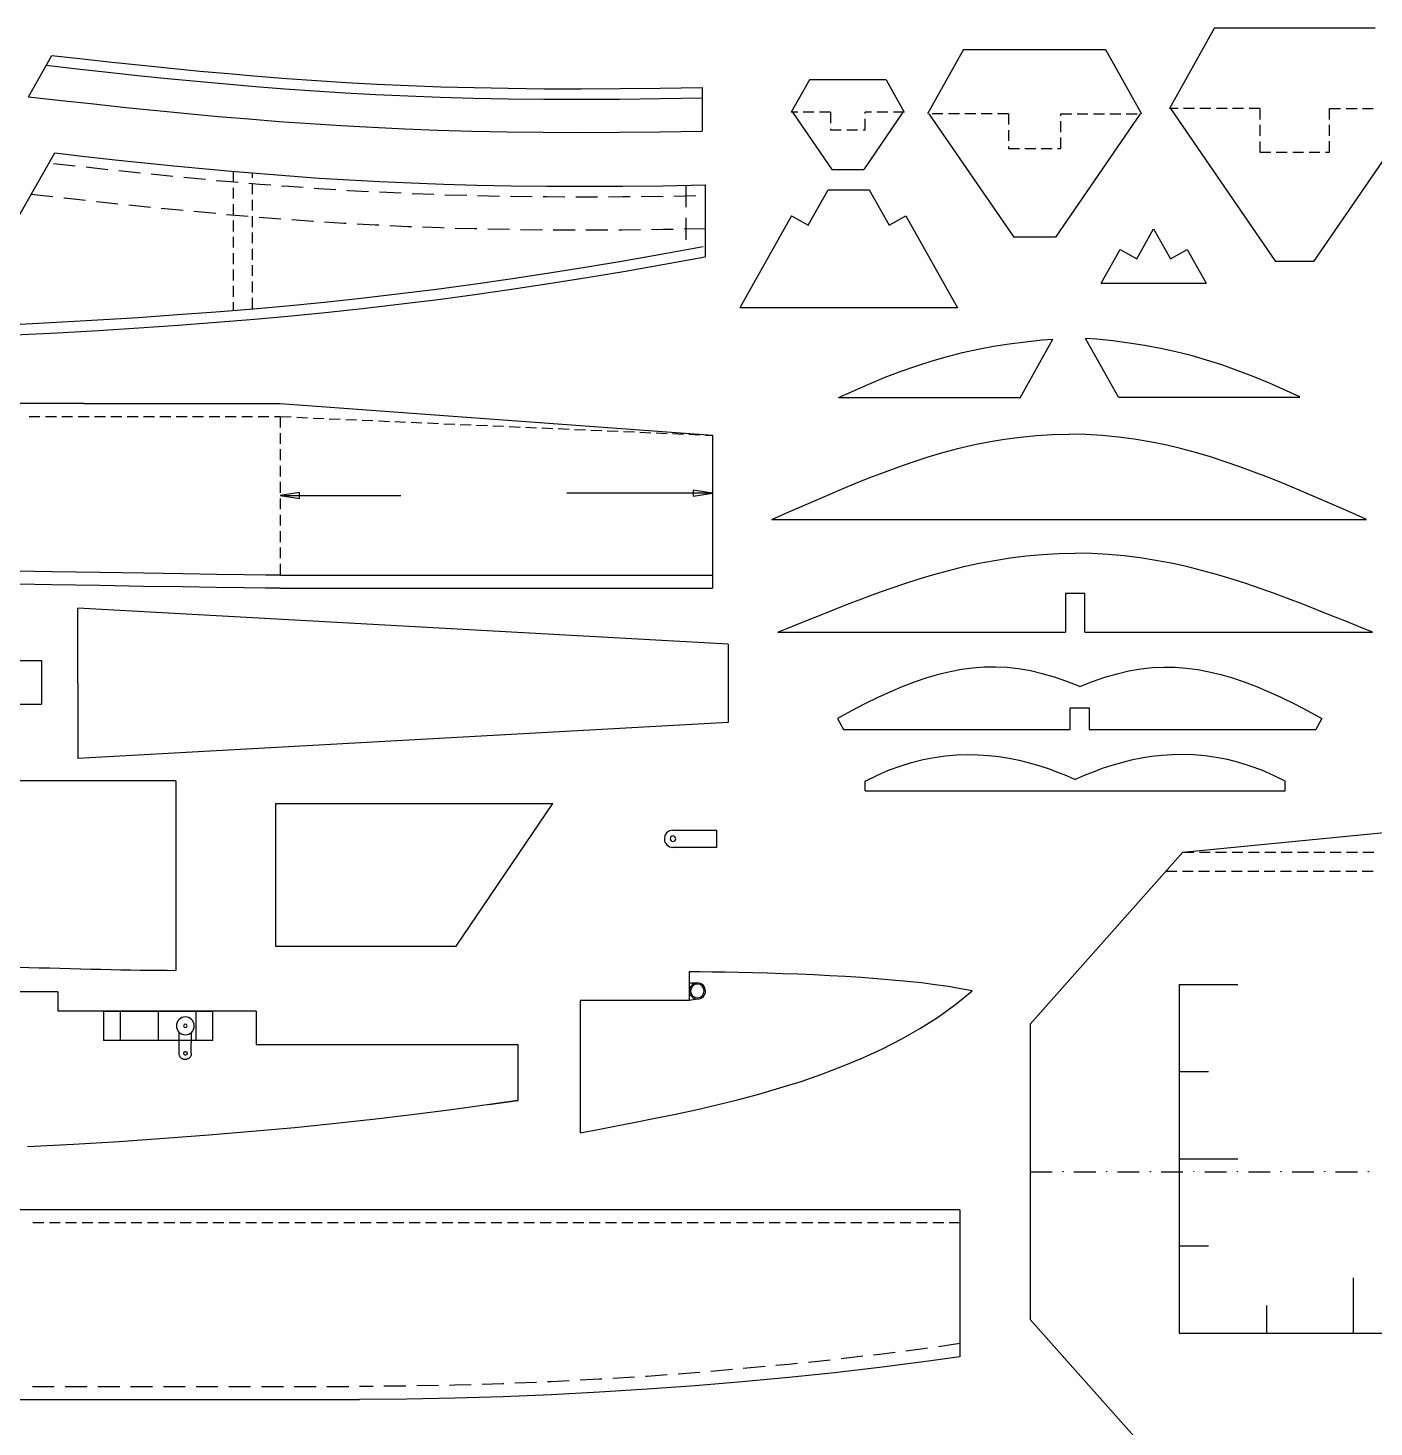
# Model space of a CAD drawing. Header units: feet. Extents: x 165 to 14477, y 395 to 10932.
# Drawn here: x 3180 to 8323, y 5584 to 10932 of the extents above; entities that cross this region are included whole.
import ezdxf

# ---------------------------------------------------------------- set-up
doc = ezdxf.new("R2010")
doc.units = ezdxf.units.FT
doc.header["$MEASUREMENT"] = 0

msp = doc.modelspace()

# ---------------------------------------------------------------- linework, layer by layer
at = {"color": 7}
for p, q in [((7714.4, 10931.8), (7542.2, 10623.4)), ((7714.4, 10931.8), (8327.4, 10931.8)), ((3181.7, 10668.9), (3271.2, 10826.7)), ((3271.2, 10826.7), (3387.9, 10813.4)), ((3387.9, 10813.4), (3501.8, 10801.2)), ((6755.3, 10850.1), (6617.5, 10603.9)), ((6755.3, 10850.1), (7297.7, 10850.1)), ((7297.7, 10850.1), (7435.5, 10603.9)), ((3501.8, 10801.2), (3614.6, 10789.5)), ((3614.6, 10789.5), (3725.8, 10777.8)), ((3725.8, 10777.8), (3836.3, 10767.3)), ((3836.3, 10767.3), (3946.9, 10757.3)), ((3946.9, 10757.3), (4057.5, 10747.8)), ((4057.5, 10747.8), (4169.2, 10738.9)), ((4169.2, 10738.9), (4282, 10731.2)), ((4282, 10731.2), (4396.5, 10723.9)), ((4396.5, 10723.9), (4513.7, 10717.3)), ((4513.7, 10717.3), (4633.7, 10712.3)), ((4633.7, 10712.3), (4757.1, 10707.3)), ((4757.1, 10707.3), (4884.4, 10703.9)), ((4884.4, 10703.9), (5015.5, 10701.2)), ((5015.5, 10701.2), (5152.2, 10699.5)), ((5152.2, 10699.5), (5293.9, 10699.5)), ((5293.9, 10699.5), (5441.1, 10700)), ((5441.1, 10700), (5595.6, 10701.7)), ((5595.6, 10701.7), (5756.2, 10704.5)), ((5756.2, 10704.5), (5756.2, 10537.8)), ((6166.3, 10733.4), (6096.9, 10609.5)), ((6459.2, 10733.4), (6166.3, 10733.4)), ((6459.2, 10733.4), (6528.6, 10609.5)), ((3181.7, 10668.9), (3308.4, 10655)), ((3308.4, 10655), (3431.8, 10641.7)), ((3431.8, 10641.7), (3553.5, 10628.4)), ((3553.5, 10628.4), (3672.4, 10616.1)), ((3672.4, 10616.1), (3790.2, 10605)), ((3790.2, 10605), (3906.9, 10593.9)), ((3906.9, 10593.9), (4023.6, 10583.9)), ((6121.3, 10609.5), (6096.9, 10609.5)), ((6101.9, 10609.5), (6251.9, 10391.1)), ((6183.5, 10609.5), (6141.9, 10609.5)), ((6246.3, 10609.5), (6204.7, 10609.5)), ((6246.3, 10609.5), (6246.3, 10567.8)), ((6523.6, 10609.5), (6373.6, 10391.1)), ((6379.1, 10605), (6379.1, 10609.5)), ((6403.6, 10609.5), (6379.1, 10609.5)), ((6465.8, 10609.5), (6424.2, 10609.5)), ((6528.6, 10609.5), (6486.9, 10609.5)), ((6622.5, 10603.9), (6947, 10131.6)), ((6676.4, 10603.9), (6634.8, 10603.9)), ((6739.2, 10603.9), (6697.5, 10603.9)), ((6801.5, 10603.9), (6759.8, 10603.9)), ((6864.3, 10603.9), (6822.6, 10603.9)), ((6926.5, 10603.9), (6884.8, 10603.9)), ((6926.5, 10603.9), (6926.5, 10562.2)), ((7430.5, 10603.9), (7106, 10131.6)), ((7126.5, 10596.1), (7126.5, 10603.9)), ((7126.5, 10603.9), (7168.2, 10603.9)), ((7188.8, 10603.9), (7230.4, 10603.9)), ((7251.6, 10603.9), (7293.2, 10603.9)), ((7313.8, 10603.9), (7355.5, 10603.9)), ((7376.6, 10603.9), (7418.3, 10603.9)), ((7948.4, 10039.3), (7546.6, 10623.4)), ((8093.4, 10039.3), (8494.6, 10623.4)), ((4023.6, 10583.9), (4140.3, 10574.5)), ((4140.3, 10574.5), (4258.1, 10566.1)), ((4258.1, 10566.1), (4376.5, 10558.9)), ((4376.5, 10558.9), (4497, 10552.2)), ((4497, 10552.2), (4620.4, 10546.1)), ((4620.4, 10546.1), (4746.5, 10541.7)), ((4746.5, 10541.7), (4875.5, 10537.8)), ((4875.5, 10537.8), (5009.4, 10535)), ((5009.4, 10535), (5147.2, 10533.3)), ((5439.5, 10533.3), (5594.5, 10535)), ((5594.5, 10535), (5756.2, 10537.8)), ((6246.3, 10546.7), (6246.3, 10542.8)), ((6246.3, 10542.8), (6288, 10542.8)), ((6308.6, 10542.8), (6350.2, 10542.8)), ((6371.4, 10542.8), (6379.1, 10542.8)), ((6379.1, 10542.8), (6379.1, 10584.5)), ((6926.5, 10541.7), (6926.5, 10500)), ((7126.5, 10533.3), (7126.5, 10575)), ((5147.2, 10533.3), (5290.6, 10532.8)), ((5290.6, 10532.8), (5439.5, 10533.3)), ((7126.5, 10471.1), (7126.5, 10512.8)), ((3134.5, 10194.9), (3282.3, 10453.9)), ((3282.3, 10453.9), (3399, 10441.1)), ((3399, 10441.1), (3512.9, 10428.3)), ((3512.9, 10428.3), (3625.2, 10416.7)), ((6926.5, 10478.9), (6926.5, 10471.1)), ((6926.5, 10471.1), (6968.2, 10471.1)), ((6989.3, 10471.1), (7031, 10471.1)), ((7051.5, 10471.1), (7093.2, 10471.1)), ((7114.3, 10471.1), (7126.5, 10471.1)), ((3625.2, 10416.7), (3736.9, 10405)), ((3736.9, 10405), (3847.5, 10394.4)), ((3847.5, 10394.4), (3957.5, 10384.4)), ((3957.5, 10384.4), (4068.6, 10375)), ((3964.7, 10383.9), (3964.7, 10342.2)), ((4038.6, 10358.9), (4038.6, 10377.8)), ((4068.6, 10375), (4180.3, 10366.1)), ((6251.9, 10391.1), (6373.6, 10391.1)), ((3964.7, 10321.1), (3964.7, 10279.4)), ((4038.6, 10296.1), (4038.6, 10337.7)), ((4180.3, 10366.1), (4293.1, 10358.3)), ((4293.1, 10358.3), (4407.6, 10351.1)), ((4407.6, 10351.1), (4524.8, 10345)), ((4524.8, 10345), (4644.9, 10339.4)), ((4644.9, 10339.4), (4768.2, 10335)), ((4768.2, 10335), (4894.9, 10331.1)), ((4894.9, 10331.1), (5026.6, 10328.3)), ((5026.6, 10328.3), (5162.8, 10327.2)), ((5162.8, 10327.2), (5305, 10326.6)), ((5305, 10326.6), (5452.3, 10327.2)), ((5452.3, 10327.2), (5606.2, 10328.9)), ((5606.2, 10328.9), (5767.3, 10331.6)), ((5694, 10330.5), (5694, 10247.2)), ((5767.3, 10331.6), (5767.3, 10057.1)), ((3192.3, 10296.1), (3275.1, 10287.2)), ((3316.8, 10282.2), (3319.6, 10282.2)), ((3319.6, 10282.2), (3399.6, 10273.3)), ((3441.3, 10268.8), (3442.9, 10268.8)), ((3442.9, 10268.8), (3524, 10260)), ((4038.6, 10233.8), (4038.6, 10275.5)), ((6161.9, 10178.3), (6237.4, 10313.3)), ((6237.4, 10313.3), (6394.7, 10313.3)), ((6394.7, 10313.3), (6470.3, 10178.3)), ((3565.2, 10255.5), (3648.5, 10247.2)), ((3689.6, 10243.3), (3773, 10234.9)), ((3814.1, 10231.1), (3897.5, 10223.3)), ((3938.6, 10219.4), (4021.9, 10212.2)), ((3964.7, 10258.8), (3964.7, 10217.2)), ((3964.7, 10196.1), (3964.7, 10154.4)), ((4038.6, 10171), (4038.6, 10212.7)), ((4063.1, 10208.8), (4146.4, 10202.2)), ((4188.1, 10199.4), (4268.7, 10193.3)), ((4268.7, 10193.3), (4270.9, 10193.3)), ((4312.6, 10190.5), (4387.6, 10186)), ((4387.6, 10186), (4395.9, 10185.5)), ((4437.6, 10183.3), (4508.2, 10179.4)), ((4508.2, 10179.4), (4520.9, 10178.8)), ((4562.6, 10176.6), (4631.5, 10173.3)), ((4631.5, 10173.3), (4645.4, 10172.7)), ((4687.1, 10171.6), (4757.1, 10168.8)), ((4757.1, 10168.8), (4770.4, 10168.3)), ((4812.1, 10167.2), (4886.6, 10164.9)), ((4886.6, 10164.9), (4895.5, 10164.9)), ((4937.1, 10163.8), (5019.9, 10162.2)), ((5019.9, 10162.2), (5020.5, 10162.2)), ((5062.2, 10161.6), (5145.5, 10160.5)), ((5450, 10160.5), (5520.6, 10161)), ((5562.3, 10161.6), (5605.6, 10162.2)), ((5605.6, 10162.2), (5645.6, 10162.7)), ((5687.3, 10163.8), (5767.3, 10164.9)), ((5694, 10205.5), (5694, 10122.1)), ((6097.4, 10213.8), (5900.1, 9861.5)), ((6097.4, 10213.8), (6161.9, 10178.3)), ((6470.3, 10178.3), (6534.2, 10213.8)), ((6534.2, 10213.8), (6731.4, 9861.5)), ((7417.2, 10049.4), (7481.1, 10163.8)), ((7481.1, 10163.8), (7545.5, 10049.4)), ((3964.7, 10133.8), (3964.7, 10092.1)), ((4038.6, 10108.8), (4038.6, 10150.5)), ((5187.2, 10160.5), (5270.6, 10159.9)), ((5312.2, 10159.9), (5395.6, 10160.5)), ((5437.3, 10160.5), (5450, 10160.5)), ((7106, 10131.6), (6947, 10131.6)), ((3964.7, 10071), (3964.7, 10029.3)), ((4038.6, 10046), (4038.6, 10087.7)), ((5612.9, 10028.8), (5767.3, 10057.1)), ((7281, 9956), (7353.3, 10084.9)), ((7353.3, 10084.9), (7417.2, 10049.4)), ((7545.5, 10049.4), (7609.4, 10084.9)), ((7609.4, 10084.9), (7681.7, 9956)), ((3964.7, 10008.8), (3964.7, 9967.1)), ((4038.6, 9983.8), (4038.6, 10025.5)), ((5315, 9977.7), (5462.8, 10002.7)), ((5462.8, 10002.7), (5612.9, 10028.8)), ((8093.4, 10039.3), (7948.4, 10039.3)), ((4038.6, 9921), (4038.6, 9962.7)), ((5027.7, 9933.2), (5170.5, 9954.9)), ((5170.5, 9954.9), (5315, 9977.7)), ((7281, 9956), (7681.7, 9956)), ((3964.7, 9946), (3964.7, 9904.3)), ((4038.6, 9858.8), (4038.6, 9900.4)), ((4607.6, 9877.1), (4747.1, 9894.3)), ((4747.1, 9894.3), (4887.1, 9913.2)), ((4887.1, 9913.2), (5027.7, 9933.2)), ((3964.7, 9883.8), (3964.7, 9852.6)), ((4187.5, 9832.1), (4328.1, 9846)), ((4328.1, 9846), (4468.2, 9861)), ((4468.2, 9861), (4607.6, 9877.1)), ((6731.4, 9861.5), (5900.1, 9861.5)), ((3603.5, 9786), (3753.5, 9796)), ((3753.5, 9796), (3900.8, 9807.1)), ((3900.8, 9807.1), (4045.3, 9818.7)), ((4045.3, 9818.7), (4187.5, 9832.1)), ((3129.5, 9759.3), (3291.8, 9767.1)), ((3291.8, 9767.1), (3449.6, 9776)), ((3449.6, 9776), (3603.5, 9786)), ((6970.9, 9518.1), (7096.5, 9742.1)), ((6992.1, 9732.6), (7055.4, 9739.3)), ((7055.4, 9739.3), (7096.5, 9742.1)), ((7346.6, 9520.9), (7221, 9744.8)), ((7262.7, 9742.1), (7221.6, 9744.8)), ((7326, 9735.4), (7262.7, 9742.1)), ((7388.3, 9727.6), (7326, 9735.4)), ((6693.7, 9676.5), (6751.4, 9691.5)), ((6751.4, 9691.5), (6810.3, 9704.3)), ((6810.3, 9704.3), (6869.8, 9715.4)), ((6869.8, 9715.4), (6929.8, 9724.8)), ((6929.8, 9724.8), (6992.1, 9732.6)), ((7448.3, 9718.2), (7388.3, 9727.6)), ((7507.7, 9707.1), (7448.3, 9718.2)), ((7566.1, 9694.3), (7507.7, 9707.1)), ((7624.4, 9679.3), (7566.1, 9694.3)), ((6516.4, 9619.8), (6576.4, 9640.9)), ((6576.4, 9640.9), (6635.3, 9659.8)), ((6635.3, 9659.8), (6693.7, 9676.5)), ((7682.8, 9662.6), (7624.4, 9679.3)), ((7741.7, 9643.7), (7682.8, 9662.6)), ((7801.1, 9622.6), (7741.7, 9643.7)), ((6393.6, 9570.9), (6455.8, 9596.5)), ((6455.8, 9596.5), (6516.4, 9619.8)), ((7862.3, 9599.2), (7801.1, 9622.6)), ((7924.5, 9573.7), (7862.3, 9599.2)), ((7989, 9545.3), (7924.5, 9573.7)), ((6277.5, 9519.2), (6329.1, 9542.6)), ((6329.1, 9542.6), (6393.6, 9570.9)), ((7346.6, 9520.9), (8040.6, 9520.9)), ((8040.6, 9522), (7989, 9545.3)), ((3394.6, 9496.4), (2806.7, 9496.4)), ((3394.6, 9496.4), (4144.2, 9496.4)), ((4144.2, 9496.4), (5795.7, 9374.8)), ((6970.9, 9518.1), (6277.5, 9518.1)), ((5795.7, 9374.8), (5795.7, 8790.2)), ((6850.9, 9349.7), (6910.9, 9360.3)), ((6910.9, 9360.3), (6971.5, 9368.1)), ((6971.5, 9368.1), (7033.2, 9374.2)), ((7033.2, 9374.2), (7095.4, 9378.1)), ((7095.4, 9378.1), (7158.8, 9379.2)), ((7222.7, 9378.1), (7158.8, 9379.2)), ((7284.9, 9374.2), (7222.7, 9378.1)), ((7346.6, 9368.1), (7284.9, 9374.2)), ((7407.2, 9360.3), (7346.6, 9368.1)), ((7466.6, 9349.7), (7407.2, 9360.3)), ((6619.2, 9292), (6676.4, 9308.6)), ((6676.4, 9308.6), (6733.7, 9324.2)), ((6733.7, 9324.2), (6792, 9338.1)), ((6792, 9338.1), (6850.9, 9349.7)), ((7526.1, 9338.1), (7466.6, 9349.7)), ((7583.9, 9324.2), (7526.1, 9338.1)), ((7641.6, 9308.6), (7583.9, 9324.2)), ((7698.3, 9292), (7641.6, 9308.6)), ((6452.5, 9234.2), (6507.5, 9254.7)), ((6507.5, 9254.7), (6563.1, 9273.6)), ((6563.1, 9273.6), (6619.2, 9292)), ((7755, 9273.6), (7698.3, 9292)), ((7810.6, 9254.7), (7755, 9273.6)), ((7865.6, 9234.2), (7810.6, 9254.7)), ((6343, 9191.4), (6397.5, 9213)), ((6397.5, 9213), (6452.5, 9234.2)), ((7920.6, 9213), (7865.6, 9234.2)), ((7975.1, 9191.4), (7920.6, 9213)), ((5796.2, 9153.6), (5239.4, 9153.6)), ((5796.2, 9153.6), (5722.3, 9165.3)), ((5722.3, 9165.3), (5722.3, 9142.5)), ((5722.3, 9142.5), (5796.2, 9153.6)), ((6182.4, 9123), (6235.8, 9146.4)), ((6235.8, 9146.4), (6289.1, 9169.2)), ((6289.1, 9169.2), (6343, 9191.4)), ((8029, 9169.2), (7975.1, 9191.4)), ((8082.3, 9146.4), (8029, 9169.2)), ((8135.7, 9123), (8082.3, 9146.4)), ((6076.3, 9076.9), (6129.1, 9100.2)), ((6129.1, 9100.2), (6182.4, 9123)), ((8189, 9100.2), (8135.7, 9123)), ((8241.8, 9076.9), (8189, 9100.2)), ((6022.9, 9053.6), (6076.3, 9076.9)), ((6022.9, 9053.6), (8294.6, 9053.6)), ((8294.6, 9053.6), (8241.8, 9076.9)), ((6756.4, 8873), (6814.8, 8885.8)), ((6814.8, 8885.8), (6873.7, 8896.9)), ((6873.7, 8896.9), (6933.7, 8906.3)), ((6933.7, 8906.3), (6994.3, 8914.1)), ((6994.3, 8914.1), (7056, 8919.6)), ((7056, 8919.6), (7118.2, 8923)), ((7118.2, 8923), (7181.5, 8924.1)), ((7245.4, 8923), (7181.5, 8924.1)), ((7307.7, 8919.6), (7245.4, 8923)), ((7369.4, 8914.1), (7307.7, 8919.6)), ((7429.9, 8906.3), (7369.4, 8914.1)), ((7489.4, 8896.9), (7429.9, 8906.3)), ((7548.9, 8885.8), (7489.4, 8896.9)), ((7606.6, 8873), (7548.9, 8885.8)), ((6530.3, 8808.5), (6585.9, 8826.3)), ((6585.9, 8826.3), (6642, 8843)), ((6642, 8843), (6699.2, 8858.5)), ((6699.2, 8858.5), (6756.4, 8873)), ((7664.4, 8858.5), (7606.6, 8873)), ((7721.1, 8843), (7664.4, 8858.5)), ((7777.8, 8826.3), (7721.1, 8843)), ((7833.4, 8808.5), (7777.8, 8826.3)), ((3270.7, 8803.5), (3072.8, 8807.4)), ((3454, 8800.2), (3270.7, 8803.5)), ((3621.8, 8797.4), (3454, 8800.2)), ((3770.8, 8795.2), (3621.8, 8797.4)), ((3899.7, 8793), (3770.8, 8795.2)), ((4005.8, 8791.8), (3899.7, 8793)), ((4087.5, 8790.7), (4005.8, 8791.8)), ((4143.1, 8790.2), (4087.5, 8790.7)), ((4143.1, 8790.2), (4144.2, 8790.2)), ((4144.2, 8790.2), (4143.1, 8790.2)), ((4144.2, 8790.2), (5795.7, 8790.2)), ((6365.8, 8750.2), (6420.3, 8770.2)), ((6420.3, 8770.2), (6474.7, 8789.6)), ((6474.7, 8789.6), (6530.3, 8808.5)), ((7144.9, 8771.8), (7218.2, 8771.8)), ((7144.9, 8771.8), (7144.9, 8621.8)), ((7218.2, 8621.8), (7218.2, 8771.8)), ((7888.4, 8789.6), (7833.4, 8808.5)), ((7943.4, 8770.2), (7888.4, 8789.6)), ((7997.3, 8750.2), (7943.4, 8770.2)), ((6258.6, 8707.9), (6311.9, 8729.1)), ((6311.9, 8729.1), (6365.8, 8750.2)), ((8051.7, 8729.1), (7997.3, 8750.2)), ((8105.1, 8707.9), (8051.7, 8729.1)), ((3370.1, 8427.3), (3370.1, 8714.6)), ((5855.1, 8576.8), (3370.1, 8714.6)), ((6098.5, 8643.5), (6151.9, 8665.1)), ((6151.9, 8665.1), (6204.7, 8686.3)), ((6204.7, 8686.3), (6258.6, 8707.9)), ((8158.4, 8686.3), (8105.1, 8707.9)), ((8211.8, 8665.1), (8158.4, 8686.3)), ((8264.6, 8643.5), (8211.8, 8665.1)), ((6045.7, 8621.8), (6098.5, 8643.5)), ((6045.7, 8621.8), (7144.9, 8621.8)), ((7218.2, 8621.8), (8317.4, 8621.8)), ((8317.4, 8621.8), (8264.6, 8643.5)), ((5855.1, 8576.8), (5855.1, 8277.3)), ((3065.6, 8514), (3231.8, 8514)), ((3231.8, 8514), (3231.8, 8347.3)), ((6659.8, 8460.7), (6614.7, 8447.9)), ((6703.7, 8471.2), (6659.8, 8460.7)), ((6747, 8479.5), (6703.7, 8471.2)), ((6790.3, 8485.1), (6747, 8479.5)), ((6833.7, 8488.4), (6790.3, 8485.1)), ((6877.6, 8489), (6833.7, 8488.4)), ((6920.9, 8486.8), (6877.6, 8489)), ((6965.4, 8481.8), (6920.9, 8486.8)), ((7010.4, 8474), (6965.4, 8481.8)), ((7056, 8463.4), (7010.4, 8474)), ((7102.1, 8450.1), (7056, 8463.4)), ((7149.9, 8434), (7102.1, 8450.1)), ((7247.7, 8434), (7295.5, 8450.1)), ((7295.5, 8450.1), (7341.6, 8463.4)), ((7341.6, 8463.4), (7387.1, 8474)), ((7387.1, 8474), (7432.2, 8481.8)), ((7432.2, 8481.8), (7476.6, 8486.8)), ((7476.6, 8486.8), (7520, 8489)), ((7520, 8489), (7563.9, 8488.4)), ((7563.9, 8488.4), (7607.2, 8485.1)), ((7607.2, 8485.1), (7650.5, 8479.5)), ((7650.5, 8479.5), (7693.9, 8471.2)), ((7693.9, 8471.2), (7737.8, 8460.7)), ((7737.8, 8460.7), (7782.8, 8447.9)), ((3370.1, 8427.3), (3370.1, 8139.5)), ((6523.6, 8414.5), (6476.4, 8394.5)), ((6569.7, 8432.3), (6523.6, 8414.5)), ((6614.7, 8447.9), (6569.7, 8432.3)), ((7198.8, 8414.5), (7149.9, 8434)), ((7198.8, 8414.5), (7247.7, 8434)), ((7782.8, 8447.9), (7827.8, 8432.3)), ((7827.8, 8432.3), (7873.9, 8414.5)), ((7873.9, 8414.5), (7921.2, 8394.5)), ((3065.6, 8347.3), (3231.8, 8347.3)), ((6378, 8347.9), (6326.4, 8321.7)), ((6428, 8372.3), (6378, 8347.9)), ((6476.4, 8394.5), (6428, 8372.3)), ((7921.2, 8394.5), (7969.5, 8372.3)), ((7969.5, 8372.3), (8019.5, 8347.9)), ((8019.5, 8347.9), (8071.2, 8321.7)), ((6326.4, 8321.7), (6273.6, 8292.8)), ((6273.6, 8292.8), (6296.3, 8250.1)), ((7162.1, 8250.1), (7162.1, 8333.4)), ((7162.1, 8333.4), (7235.4, 8333.4)), ((7235.4, 8333.4), (7235.4, 8250.1)), ((8071.2, 8321.7), (8124, 8292.8)), ((8124, 8292.8), (8101.2, 8250.1)), ((5855.1, 8277.3), (3370.1, 8139.5)), ((6296.3, 8250.1), (7162.1, 8250.1)), ((7235.4, 8250.1), (8101.2, 8250.1)), ((6556.4, 8124.5), (6600.3, 8135.6)), ((6600.3, 8135.6), (6643.1, 8143.9)), ((6643.1, 8143.9), (6685.9, 8149.5)), ((6685.9, 8149.5), (6727.6, 8153.4)), ((6727.6, 8153.4), (6769.2, 8154.5)), ((6769.2, 8154.5), (6810.3, 8153.9)), ((6810.3, 8153.9), (6850.4, 8151.1)), ((6850.4, 8151.1), (6890.4, 8146.7)), ((6890.4, 8146.7), (6929.3, 8140.6)), ((6929.3, 8140.6), (6967.6, 8132.8)), ((6967.6, 8132.8), (7005.4, 8123.4)), ((7396, 8132.8), (7358.3, 8123.4)), ((7434.4, 8140.6), (7396, 8132.8)), ((7473.3, 8146.7), (7434.4, 8140.6)), ((7512.7, 8151.1), (7473.3, 8146.7)), ((7553.3, 8153.9), (7512.7, 8151.1)), ((7594.4, 8154.5), (7553.3, 8153.9)), ((7635.5, 8153.4), (7594.4, 8154.5)), ((7677.8, 8149.5), (7635.5, 8153.4)), ((7720.6, 8143.9), (7677.8, 8149.5)), ((7763.3, 8135.6), (7720.6, 8143.9)), ((7806.7, 8124.5), (7763.3, 8135.6)), ((6379.1, 8052.2), (6424.2, 8075)), ((6424.2, 8075), (6468.6, 8094.5)), ((6468.6, 8094.5), (6513.1, 8110.6)), ((6513.1, 8110.6), (6556.4, 8124.5)), ((7005.4, 8123.4), (7042.1, 8112.8)), ((7042.1, 8112.8), (7078.2, 8100.6)), ((7078.2, 8100.6), (7113.8, 8087.8)), ((7113.8, 8087.8), (7148.2, 8073.9)), ((7249.9, 8087.8), (7215.4, 8073.9)), ((7284.9, 8100.6), (7249.9, 8087.8)), ((7321.6, 8112.8), (7284.9, 8100.6)), ((7358.3, 8123.4), (7321.6, 8112.8)), ((7850.6, 8110.6), (7806.7, 8124.5)), ((7895, 8094.5), (7850.6, 8110.6)), ((7939.5, 8075), (7895, 8094.5)), ((7984.5, 8052.2), (7939.5, 8075)), ((3745.2, 8054.5), (2578.8, 8054.5)), ((3745.2, 8054.5), (3745.2, 7329.3)), ((6379.1, 8015.6), (6379.1, 8052.2)), ((7148.2, 8073.9), (7181.5, 8058.9)), ((7215.4, 8073.9), (7181.5, 8058.9)), ((7984.5, 8015.6), (7984.5, 8052.2)), ((6379.1, 8015.6), (7984.5, 8015.6)), ((4125.9, 7967.8), (4125.9, 7422.6)), ((7593.3, 7781.1), (9386.5, 7956.7)), ((5631.4, 7863.4), (5619.6, 7855.9)), ((5644, 7866.1), (5631.4, 7863.4)), ((5644.5, 7866.1), (5811.2, 7866.1)), ((5811.2, 7866.1), (5811.2, 7799.4)), ((5613.9, 7845.5), (5611.7, 7832.7)), ((5619.6, 7855.9), (5613.9, 7845.5)), ((5635.2, 7836.9), (5634.5, 7832.7)), ((5634.5, 7832.7), (5635.3, 7828.7)), ((5637, 7840.2), (5635.2, 7836.9)), ((5635.3, 7828.7), (5637.5, 7824.9)), ((5640.6, 7842.5), (5637, 7840.2)), ((5637.5, 7824.9), (5640.7, 7822.9)), ((5644.5, 7843.3), (5640.6, 7842.5)), ((5640.7, 7822.9), (5644.5, 7822.2)), ((5811.2, 7799.4), (5644.5, 7799.4)), ((7009.8, 7124.2), (7593.3, 7781.1)), ((3143.4, 7342.1), (3183.4, 7341)), ((3183.4, 7341), (3222.9, 7339.8)), ((3222.9, 7339.8), (3262.9, 7338.7)), ((3262.9, 7338.7), (3302.3, 7337.6)), ((3302.3, 7337.6), (3341.8, 7336.5)), ((3341.8, 7336.5), (3381.2, 7335.4)), ((3381.2, 7335.4), (3420.7, 7334.3)), ((3420.7, 7334.3), (3459, 7333.7)), ((3459, 7333.7), (3497.4, 7332.6)), ((3497.4, 7332.6), (3535.2, 7332.1)), ((3535.2, 7332.1), (3572.4, 7331.5)), ((3572.4, 7331.5), (3608.5, 7331)), ((3608.5, 7331), (3644.1, 7330.4)), ((3644.1, 7330.4), (3678.5, 7329.8)), ((3678.5, 7329.8), (3712.4, 7329.8)), ((3712.4, 7329.8), (3745.2, 7329.3)), ((5749, 7323.7), (5706.8, 7324.3)), ((5706.8, 7324.3), (5706.8, 7214.3)), ((5794.6, 7323.2), (5749, 7323.7)), ((5843.5, 7322.1), (5794.6, 7323.2)), ((5895.1, 7321.5), (5843.5, 7322.1)), ((5949, 7319.8), (5895.1, 7321.5)), ((6005.7, 7318.7), (5949, 7319.8)), ((6063.5, 7316.5), (6005.7, 7318.7)), ((6122.4, 7314.8), (6063.5, 7316.5)), ((6183, 7312.1), (6122.4, 7314.8)), ((6243.6, 7309.3), (6183, 7312.1)), ((6304.1, 7305.9), (6243.6, 7309.3)), ((6364.1, 7302.1), (6304.1, 7305.9)), ((6424.2, 7297.6), (6364.1, 7302.1)), ((6482.5, 7292.6), (6424.2, 7297.6)), ((6539.2, 7287.1), (6482.5, 7292.6)), ((6594.7, 7281.5), (6539.2, 7287.1)), ((6647, 7274.8), (6594.7, 7281.5)), ((6697, 7267.6), (6647, 7274.8)), ((7578.9, 7275.4), (7578.9, 5943.4)), ((7578.9, 7275.4), (7802.8, 7275.4)), ((3294, 7247.6), (2961.1, 7247.6)), ((3294, 7247.6), (3294, 7173.1)), ((6744.2, 7259.3), (6697, 7267.6)), ((6725.3, 7199.8), (6787.6, 7250.9)), ((6787.6, 7250.9), (6744.2, 7259.3)), ((4051.9, 7173.1), (3294, 7173.1)), ((4051.9, 7173.1), (4051.9, 7046.4)), ((5706.8, 7214.3), (5290.6, 7214.3)), ((5290.6, 7214.3), (5290.6, 6709.1)), ((6659.8, 7152.6), (6725.3, 7199.8)), ((6590.9, 7108.7), (6659.8, 7152.6)), ((7009.8, 7124.2), (7009.8, 5995.7)), ((6445.8, 7030.3), (6519.7, 7068.1)), ((6519.7, 7068.1), (6590.9, 7108.7)), ((4051.9, 7046.4), (5051.6, 7046.4)), ((5051.6, 7046.4), (5051.6, 6832.5)), ((6370.2, 6995.3), (6445.8, 7030.3)), ((6213.5, 6933.1), (6292.5, 6963.1)), ((6292.5, 6963.1), (6370.2, 6995.3)), ((6053.5, 6880.3), (6134.1, 6905.3)), ((6134.1, 6905.3), (6213.5, 6933.1)), ((7578.9, 6942.5), (7690.5, 6942.5)), ((5891.8, 6835.3), (5972.9, 6857)), ((5972.9, 6857), (6053.5, 6880.3)), ((4798.2, 6796.9), (4657.1, 6778.6)), ((5051.6, 6832.5), (4798.2, 6796.9)), ((4941.6, 6817.5), (5051.6, 6832.5)), ((5654, 6779.7), (5732.3, 6796.9)), ((5732.3, 6796.9), (5811.8, 6815.3)), ((5811.8, 6815.3), (5891.8, 6835.3)), ((4357, 6744.2), (4199.2, 6728)), ((4509.8, 6760.8), (4357, 6744.2)), ((4657.1, 6778.6), (4509.8, 6760.8)), ((5428.9, 6735.3), (5501.7, 6749.2)), ((5501.7, 6749.2), (5576.7, 6764.2)), ((5576.7, 6764.2), (5654, 6779.7)), ((3701.3, 6686.4), (3529, 6674.7)), ((3870.8, 6699.7), (3701.3, 6686.4)), ((4036.9, 6713.6), (3870.8, 6699.7)), ((4199.2, 6728), (4036.9, 6713.6)), ((5290.6, 6709.1), (5358.4, 6721.9)), ((5358.4, 6721.9), (5428.9, 6735.3)), ((3354.6, 6664.1), (3178.4, 6655.2)), ((3529, 6674.7), (3354.6, 6664.1)), ((7578.9, 6609.1), (7802.8, 6609.1)), ((6741.4, 6414.1), (2144.3, 6414.1)), ((6741.4, 6414.1), (6741.4, 5852.8)), ((7578.9, 6276.3), (7690.5, 6276.3)), ((8245.1, 5943.4), (8245.1, 6154)), ((7912.3, 6048.4), (7912.3, 5943.4)), ((7009.8, 5995.7), (7593.3, 5338.3)), ((7578.9, 5943.4), (8911.4, 5943.4)), ((6601.4, 5883.4), (6534.7, 5874.5)), ((6617.5, 5885.6), (6601.4, 5883.4)), ((6741.4, 5902.9), (6659.2, 5891.2)), ((6245.2, 5840.1), (6162.4, 5831.2)), ((6369.7, 5854.5), (6286.9, 5844.5)), ((6434.2, 5861.7), (6410.8, 5859)), ((6493.6, 5869.5), (6434.2, 5861.7)), ((6601.4, 5833.4), (6434.2, 5811.7)), ((6741.4, 5852.8), (6601.4, 5833.4)), ((5546.7, 5777.8), (5539.5, 5777.8)), ((5622.9, 5783.9), (5546.7, 5777.8)), ((5729, 5791.7), (5664.5, 5786.7)), ((5747.3, 5792.8), (5729, 5791.7)), ((5871.8, 5803.4), (5789, 5796.7)), ((5996.8, 5815.1), (5913.5, 5807.3)), ((6087.4, 5823.4), (6038, 5818.9)), ((6120.7, 5826.7), (6087.4, 5823.4)), ((6262.4, 5791.7), (6087.4, 5773.4)), ((6434.2, 5811.7), (6262.4, 5791.7)), ((3197.3, 5739.5), (3280.7, 5739.5)), ((3322.3, 5739.5), (3405.7, 5739.5)), ((3447.4, 5739.5), (3530.7, 5739.5)), ((3572.4, 5739.5), (3655.7, 5739.5)), ((3697.4, 5739.5), (3780.8, 5739.5)), ((3822.4, 5739.5), (3905.8, 5739.5)), ((3947.5, 5739.5), (4030.8, 5739.5)), ((4072.5, 5739.5), (4155.9, 5739.5)), ((4197.5, 5739.5), (4280.9, 5739.5)), ((4322.6, 5739.5), (4405.9, 5739.5)), ((4498.7, 5739.5), (4446.5, 5739.5)), ((4623.7, 5740.6), (4540.4, 5740)), ((4748.8, 5742.8), (4665.4, 5741.1)), ((4811, 5743.9), (4790.4, 5743.4)), ((4873.8, 5745.6), (4811, 5743.9)), ((4994.9, 5749.5), (4915.5, 5746.7)), ((4998.8, 5749.5), (4994.9, 5749.5)), ((5123.3, 5754.5), (5040.5, 5751.2)), ((5178.9, 5756.7), (5165, 5756.2)), ((5248.3, 5760.6), (5178.9, 5756.7)), ((5363.4, 5766.7), (5290, 5762.8)), ((5373.4, 5767.3), (5363.4, 5766.7)), ((5546.7, 5728.4), (5363.4, 5716.7)), ((5497.8, 5775), (5415, 5770)), ((5729, 5741.7), (5546.7, 5728.4)), ((5909, 5756.7), (5729, 5741.7)), ((6087.4, 5773.4), (5909, 5756.7)), ((1071.8, 5689.5), (4446.5, 5689.5)), ((4628.2, 5690.6), (4446.5, 5689.5)), ((4811, 5693.9), (4628.2, 5690.6)), ((4994.9, 5699.5), (4811, 5693.9)), ((5178.9, 5706.7), (4994.9, 5699.5)), ((5363.4, 5716.7), (5178.9, 5706.7))]:
    msp.add_line(p, q, dxfattribs=at)
at = {"color": 82}
for p, q in [((3250.1, 10789), (3368.5, 10775.6)), ((3368.5, 10775.6), (3485.1, 10762.8)), ((3485.1, 10762.8), (3599.6, 10750.6)), ((3599.6, 10750.6), (3713, 10738.9)), ((3713, 10738.9), (3825.2, 10728.4)), ((3825.2, 10728.4), (3937.5, 10717.8)), ((3937.5, 10717.8), (4049.2, 10708.4)), ((4049.2, 10708.4), (4162, 10699.5)), ((4162, 10699.5), (4276.4, 10691.7)), ((4276.4, 10691.7), (4392, 10684.5)), ((4392, 10684.5), (4509.8, 10677.8)), ((4509.8, 10677.8), (4631, 10672.3)), ((4631, 10672.3), (4754.9, 10667.8)), ((4754.9, 10667.8), (4882.7, 10663.9)), ((4882.7, 10663.9), (5014.4, 10661.2)), ((5014.4, 10661.2), (5151.1, 10660)), ((5151.1, 10660), (5293.3, 10659.5)), ((5293.3, 10659.5), (5441.7, 10660)), ((5441.7, 10660), (5595.6, 10661.7)), ((5595.6, 10661.7), (5757.3, 10664.5)), ((3277.9, 10413.9), (3360.7, 10405)), ((3402.4, 10400.5), (3485.1, 10391.1)), ((3526.8, 10386.6), (3609.6, 10378.3)), ((3650.7, 10373.9), (3733, 10365.5)), ((3733, 10365.5), (3734.1, 10365.5)), ((3775.2, 10361.1), (3843.6, 10355)), ((3843.6, 10355), (3858, 10353.3)), ((3899.7, 10349.4), (3954.1, 10344.4)), ((3954.1, 10344.4), (3983, 10342.2)), ((4024.2, 10338.9), (4065.3, 10335)), ((4065.3, 10335), (4107.5, 10331.6)), ((4149.2, 10328.9), (4177, 10326.6)), ((4177, 10326.6), (4232, 10322.7)), ((4273.7, 10319.4), (4290.3, 10318.3)), ((4290.3, 10318.3), (4357, 10314.4)), ((4398.7, 10311.6), (4405.4, 10311.1)), ((4405.4, 10311.1), (4481.5, 10307.2)), ((4523.2, 10305), (4606.5, 10301.1)), ((4648.2, 10299.4), (4731.5, 10296.1)), ((4773.2, 10294.4), (4856.6, 10292.2)), ((4898.2, 10291.1), (4981.6, 10289.4)), ((5023.3, 10288.8), (5025.5, 10288.8)), ((5025.5, 10288.8), (5106.6, 10287.7)), ((5148.3, 10287.2), (5162.2, 10287.2)), ((5162.2, 10287.2), (5231.7, 10286.6)), ((5273.3, 10286.6), (5356.7, 10286.6)), ((5398.4, 10286.6), (5452.3, 10287.2)), ((5452.3, 10287.2), (5481.7, 10287.2)), ((5523.4, 10287.7), (5606.7, 10288.8)), ((5648.4, 10289.4), (5731.8, 10291.1)), ((5455.6, 10042.1), (5606.2, 10068.2)), ((5606.2, 10068.2), (5760.1, 10096.6)), ((5164.4, 9994.3), (5308.9, 10017.1)), ((5308.9, 10017.1), (5455.6, 10042.1)), ((4741.5, 9933.8), (4881.6, 9952.7)), ((4881.6, 9952.7), (5022.2, 9972.7)), ((5022.2, 9972.7), (5164.4, 9994.3)), ((4324.2, 9885.4), (4463.7, 9900.4)), ((4463.7, 9900.4), (4602.6, 9916.5)), ((4602.6, 9916.5), (4741.5, 9933.8)), ((3750.8, 9836), (3897.5, 9847.1)), ((3897.5, 9847.1), (4041.4, 9858.8)), ((4041.4, 9858.8), (4183.6, 9871.5)), ((4183.6, 9871.5), (4324.2, 9885.4)), ((3127.3, 9798.7), (3289.5, 9807.1)), ((3289.5, 9807.1), (3447.4, 9816)), ((3447.4, 9816), (3600.7, 9825.4)), ((3600.7, 9825.4), (3750.8, 9836)), ((3184, 9446.4), (3225.6, 9446.4)), ((3246.8, 9446.4), (3288.4, 9446.4)), ((3309, 9446.4), (3350.7, 9446.4)), ((3371.8, 9446.4), (3413.5, 9446.4)), ((3434, 9446.4), (3475.7, 9446.4)), ((3496.8, 9446.4), (3538.5, 9446.4)), ((3559.1, 9446.4), (3600.7, 9446.4)), ((3621.8, 9446.4), (3663.5, 9446.4)), ((3684.1, 9446.4), (3725.8, 9446.4)), ((3746.9, 9446.4), (3788.6, 9446.4)), ((3809.1, 9446.4), (3850.8, 9446.4)), ((3871.9, 9446.4), (3913.6, 9446.4)), ((3934.1, 9446.4), (3975.8, 9446.4)), ((3996.9, 9446.4), (4038.6, 9446.4)), ((4059.2, 9446.4), (4100.8, 9446.4)), ((4122, 9446.4), (4144.2, 9446.4)), ((4144.2, 9446.4), (4185.9, 9444.8)), ((4207, 9443.7), (4248.7, 9442)), ((4269.2, 9440.9), (4310.9, 9439.2)), ((4331.5, 9438.1), (4373.1, 9436.4)), ((4394.2, 9435.3), (4435.9, 9433.7)), ((4456.5, 9432.5), (4498.2, 9430.9)), ((4519.3, 9430.3), (4560.9, 9428.1)), ((4581.5, 9427.5), (4623.2, 9425.3)), ((4643.7, 9424.8), (4685.4, 9423.1)), ((4706.5, 9422), (4748.2, 9420.3)), ((4768.8, 9419.2), (4810.5, 9417.5)), ((4831.6, 9416.4), (4873.2, 9414.8)), ((4893.8, 9413.7), (4935.5, 9412)), ((4956, 9410.9), (4997.7, 9409.2)), ((5018.8, 9408.1), (5060.5, 9406.4)), ((5081.1, 9405.9), (5122.7, 9403.6)), ((5143.9, 9403.1), (5185.5, 9400.9)), ((5206.1, 9400.3), (5247.8, 9398.6)), ((5268.3, 9397.5), (5310, 9395.9)), ((5331.1, 9394.8), (5372.8, 9393.1)), ((5393.4, 9392), (5435, 9390.3)), ((5456.2, 9389.2), (5497.3, 9387.5)), ((5518.4, 9386.4), (5560.1, 9384.8)), ((5580.6, 9384.2), (5622.3, 9382)), ((5643.4, 9381.4), (5685.1, 9379.2)), ((5705.7, 9378.6), (5747.3, 9377)), ((5768.4, 9375.9), (5795.7, 9374.8)), ((3271.2, 8853.5), (3073.9, 8857.4)), ((3455.1, 8850.2), (3271.2, 8853.5)), ((3622.4, 8847.4), (3455.1, 8850.2)), ((3771.3, 8845.2), (3622.4, 8847.4)), ((3900.2, 8843), (3771.3, 8845.2)), ((4006.4, 8841.9), (3900.2, 8843)), ((4088.1, 8840.7), (4006.4, 8841.9)), ((4143.1, 8840.2), (4088.1, 8840.7)), ((4144.2, 8840.2), (5795.7, 8840.2)), ((3240.6, 6364.1), (3199, 6364.1)), ((3303.4, 6364.1), (3261.8, 6364.1)), ((3365.7, 6364.1), (3324, 6364.1)), ((3428.5, 6364.1), (3386.8, 6364.1)), ((3490.7, 6364.1), (3449, 6364.1)), ((3553.5, 6364.1), (3511.8, 6364.1)), ((3615.7, 6364.1), (3574.1, 6364.1)), ((3678.5, 6364.1), (3636.9, 6364.1)), ((3740.8, 6364.1), (3699.1, 6364.1)), ((3803.6, 6364.1), (3761.9, 6364.1)), ((3865.8, 6364.1), (3824.1, 6364.1)), ((3928.6, 6364.1), (3886.9, 6364.1)), ((3990.8, 6364.1), (3949.1, 6364.1)), ((4053.6, 6364.1), (4011.9, 6364.1)), ((4115.8, 6364.1), (4074.2, 6364.1)), ((4178.6, 6364.1), (4137, 6364.1)), ((4240.9, 6364.1), (4199.2, 6364.1)), ((4303.7, 6364.1), (4262, 6364.1)), ((4365.9, 6364.1), (4324.2, 6364.1)), ((4428.7, 6364.1), (4387, 6364.1)), ((4490.9, 6364.1), (4449.3, 6364.1)), ((4553.7, 6364.1), (4512, 6364.1)), ((4616, 6364.1), (4574.3, 6364.1)), ((4678.8, 6364.1), (4637.1, 6364.1)), ((4741, 6364.1), (4699.3, 6364.1)), ((4803.8, 6364.1), (4762.1, 6364.1)), ((4866, 6364.1), (4824.3, 6364.1)), ((4928.8, 6364.1), (4887.1, 6364.1)), ((4991, 6364.1), (4949.4, 6364.1)), ((5053.8, 6364.1), (5012.2, 6364.1)), ((5116.1, 6364.1), (5074.4, 6364.1)), ((5178.9, 6364.1), (5137.2, 6364.1)), ((5241.1, 6364.1), (5199.4, 6364.1)), ((5303.9, 6364.1), (5262.2, 6364.1)), ((5366.1, 6364.1), (5324.5, 6364.1)), ((5428.9, 6364.1), (5387.2, 6364.1)), ((5491.2, 6364.1), (5449.5, 6364.1)), ((5554, 6364.1), (5512.3, 6364.1)), ((5616.2, 6364.1), (5574.5, 6364.1)), ((5679, 6364.1), (5637.3, 6364.1)), ((5741.2, 6364.1), (5699.5, 6364.1)), ((5804, 6364.1), (5762.3, 6364.1)), ((5866.2, 6364.1), (5824.6, 6364.1)), ((5929, 6364.1), (5887.4, 6364.1)), ((5991.3, 6364.1), (5949.6, 6364.1)), ((6054.1, 6364.1), (6012.4, 6364.1)), ((6116.3, 6364.1), (6074.6, 6364.1)), ((6179.1, 6364.1), (6137.4, 6364.1)), ((6241.3, 6364.1), (6199.7, 6364.1)), ((6304.1, 6364.1), (6262.4, 6364.1)), ((6366.4, 6364.1), (6324.7, 6364.1)), ((6429.2, 6364.1), (6387.5, 6364.1)), ((6491.4, 6364.1), (6449.7, 6364.1)), ((6554.2, 6364.1), (6512.5, 6364.1)), ((6616.4, 6364.1), (6574.7, 6364.1)), ((6679.2, 6364.1), (6637.5, 6364.1)), ((6741.4, 6364.1), (6699.8, 6364.1))]:
    msp.add_line(p, q, dxfattribs=at)
at = {"color": 5}
for p, q in [((7575, 10623.4), (7542.2, 10623.4)), ((7637.8, 10623.4), (7596.1, 10623.4)), ((7700, 10623.4), (7658.3, 10623.4)), ((7762.8, 10623.4), (7721.1, 10623.4)), ((7825, 10623.4), (7783.3, 10623.4)), ((7887.8, 10623.4), (7846.1, 10623.4)), ((7887.8, 10623.4), (7887.8, 10581.7)), ((8154, 10582.2), (8154, 10623.4)), ((8154, 10623.4), (8195.7, 10623.4)), ((8216.8, 10623.4), (8258.5, 10623.4)), ((8279, 10623.4), (8320.7, 10623.4)), ((7887.8, 10561.1), (7887.8, 10519.5)), ((8154, 10519.5), (8154, 10561.1)), ((7887.8, 10498.3), (7887.8, 10457.2)), ((8154, 10457.2), (8154, 10498.9)), ((7887.8, 10457.2), (7929.5, 10457.2)), ((7950.1, 10457.2), (7991.7, 10457.2)), ((8012.8, 10457.2), (8054.5, 10457.2)), ((8075.1, 10457.2), (8116.8, 10457.2)), ((8137.9, 10457.2), (8154, 10457.2)), ((4144.2, 9446.4), (4144.2, 9404.8)), ((4144.2, 9383.6), (4144.2, 9342)), ((4144.2, 9321.4), (4144.2, 9279.7)), ((4144.2, 9258.6), (4144.2, 9216.9)), ((4144.2, 9196.4), (4144.2, 9154.7)), ((4218.1, 9156.4), (4144.2, 9145.3)), ((4218.1, 9156.4), (4144.2, 9145.3)), ((4144.2, 9145.3), (4605.4, 9145.3)), ((4144.2, 9145.3), (4218.1, 9133.6)), ((4144.2, 9145.3), (4218.1, 9133.6)), ((4218.1, 9133.6), (4218.1, 9156.4)), ((4218.1, 9156.4), (4218.1, 9156.4)), ((4218.1, 9156.4), (4218.1, 9156.4)), ((4218.1, 9133.6), (4218.1, 9156.4)), ((5796.2, 9153.6), (5722.3, 9165.3)), ((5722.3, 9165.3), (5722.3, 9142.5)), ((5722.3, 9142.5), (5796.2, 9153.6)), ((4144.2, 9133.6), (4144.2, 9091.9)), ((5722.3, 9142.5), (5722.3, 9142.5)), ((5722.3, 9142.5), (5722.3, 9142.5)), ((4144.2, 9071.4), (4144.2, 9029.7)), ((4144.2, 9008.6), (4144.2, 8966.9)), ((4144.2, 8946.3), (4144.2, 8904.6)), ((4144.2, 8883.5), (4144.2, 8841.9)), ((7593.3, 7781.1), (7635, 7781.1)), ((7656.1, 7781.1), (7697.8, 7781.1)), ((7718.3, 7781.1), (7760, 7781.1)), ((7781.1, 7781.1), (7822.8, 7781.1)), ((7843.4, 7781.1), (7885, 7781.1)), ((7906.2, 7781.1), (7947.8, 7781.1)), ((7968.4, 7781.1), (8010.1, 7781.1)), ((8031.2, 7781.1), (8072.9, 7781.1)), ((8093.4, 7781.1), (8135.1, 7781.1)), ((8156.2, 7781.1), (8197.9, 7781.1)), ((8218.4, 7781.1), (8260.1, 7781.1)), ((8281.2, 7781.1), (8322.9, 7781.1)), ((7528.3, 7708.3), (7570, 7708.3)), ((7591.1, 7708.3), (7632.8, 7708.3)), ((7653.3, 7708.3), (7695, 7708.3)), ((7716.1, 7708.3), (7757.8, 7708.3)), ((7778.3, 7708.3), (7820, 7708.3)), ((7841.1, 7708.3), (7882.8, 7708.3)), ((7903.4, 7708.3), (7945.1, 7708.3)), ((7966.2, 7708.3), (8007.8, 7708.3)), ((8028.4, 7708.3), (8070.1, 7708.3)), ((8091.2, 7708.3), (8132.9, 7708.3)), ((8153.4, 7708.3), (8195.1, 7708.3)), ((8216.2, 7708.3), (8257.9, 7708.3)), ((8278.5, 7708.3), (8320.1, 7708.3)), ((5706.8, 7281.5), (5737.9, 7281.5)), ((5737.9, 7219.8), (5706.8, 7214.3)), ((3469, 7173.1), (3469, 7061.4)), ((3469, 7173.1), (3885.8, 7173.1)), ((3531.8, 7173.1), (3531.8, 7061.4)), ((3531.8, 7173.1), (3823, 7173.1)), ((3677.4, 7173.1), (3677.4, 7061.4)), ((3677.4, 7173.1), (3823, 7173.1)), ((3823, 7061.4), (3823, 7173.1)), ((3823, 7061.4), (3823, 7173.1)), ((3885.8, 7061.4), (3885.8, 7173.1)), ((3885.8, 7061.4), (3469, 7061.4)), ((3823, 7061.4), (3531.8, 7061.4)), ((3823, 7061.4), (3677.4, 7061.4)), ((3757.4, 7012), (3758, 7092.6)), ((3804.1, 7012), (3804.7, 7092)), ((3757.4, 7009.8), (3757.4, 7012)), ((3758, 7007), (3757.4, 7009.8)), ((3758.5, 7004.8), (3758, 7007)), ((3775.2, 7014.2), (3775.8, 7014.8)), ((3775.2, 7012.5), (3775.2, 7014.2)), ((3775.2, 7010.3), (3775.2, 7012.5)), ((3775.8, 7009.8), (3775.2, 7010.3)), ((3775.8, 7015.9), (3776.3, 7016.4)), ((3775.8, 7014.8), (3775.8, 7015.9)), ((3775.8, 7009.2), (3775.8, 7009.8)), ((3776.3, 7008.7), (3775.8, 7009.2)), ((3776.3, 7016.4), (3776.9, 7017)), ((3776.9, 7008.1), (3776.3, 7008.7)), ((3776.9, 7017), (3777.4, 7017.6)), ((3777.4, 7007.5), (3776.9, 7008.1)), ((3777.4, 7017.6), (3778, 7017.6)), ((3778, 7007), (3777.4, 7007.5)), ((3778, 7017.6), (3778.5, 7018.1)), ((3778.5, 7006.4), (3778, 7007)), ((3778.5, 7018.1), (3779.1, 7018.7)), ((3779.1, 7006.4), (3778.5, 7006.4)), ((3779.1, 7018.7), (3780.2, 7018.7)), ((3779.7, 7005.9), (3779.1, 7006.4)), ((3783.6, 7005.9), (3779.7, 7005.9)), ((3780.2, 7018.7), (3780.8, 7019.2)), ((3780.8, 7019.2), (3782.4, 7019.2)), ((3782.4, 7019.2), (3783, 7018.7)), ((3783, 7018.7), (3784.7, 7018.7)), ((3784.1, 7006.4), (3783.6, 7005.9)), ((3785.2, 7006.4), (3784.1, 7006.4)), ((3784.7, 7018.7), (3785.2, 7018.1)), ((3785.2, 7018.1), (3785.8, 7017.6)), ((3785.8, 7007), (3785.2, 7006.4)), ((3785.8, 7017.6), (3786.3, 7017)), ((3786.3, 7007.5), (3785.8, 7007)), ((3786.3, 7017), (3786.9, 7017)), ((3786.9, 7008.1), (3786.3, 7007.5)), ((3786.9, 7017), (3786.9, 7016.4)), ((3786.9, 7016.4), (3787.4, 7015.9)), ((3787.4, 7009.2), (3786.9, 7008.7)), ((3786.9, 7008.7), (3786.9, 7008.1)), ((3787.4, 7015.9), (3788, 7014.8)), ((3788, 7009.8), (3787.4, 7009.2)), ((3788, 7014.8), (3788, 7013.7)), ((3788, 7013.7), (3788.6, 7013.1)), ((3788.6, 7011.4), (3788, 7010.9)), ((3788, 7010.9), (3788, 7009.8)), ((3788.6, 7013.1), (3788.6, 7011.4)), ((3803.6, 7007), (3803, 7004.8)), ((3804.1, 7009.2), (3803.6, 7007)), ((3804.1, 7012), (3804.1, 7009.2)), ((3759.7, 7002.5), (3758.5, 7004.8)), ((3760.8, 7000.3), (3759.7, 7002.5)), ((3761.9, 6998.1), (3760.8, 7000.3)), ((3763.5, 6996.4), (3761.9, 6998.1)), ((3765.2, 6994.8), (3763.5, 6996.4)), ((3766.9, 6993.1), (3765.2, 6994.8)), ((3769.1, 6992), (3766.9, 6993.1)), ((3771.3, 6990.9), (3769.1, 6992)), ((3773.5, 6989.8), (3771.3, 6990.9)), ((3775.8, 6989.2), (3773.5, 6989.8)), ((3778.5, 6988.7), (3775.8, 6989.2)), ((3783, 6988.7), (3778.5, 6988.7)), ((3785.8, 6989.2), (3783, 6988.7)), ((3788, 6989.8), (3785.8, 6989.2)), ((3790.2, 6990.9), (3788, 6989.8)), ((3792.4, 6991.4), (3790.2, 6990.9)), ((3794.7, 6993.1), (3792.4, 6991.4)), ((3796.3, 6994.8), (3794.7, 6993.1)), ((3798, 6996.4), (3796.3, 6994.8)), ((3799.7, 6998.1), (3798, 6996.4)), ((3800.8, 7000.3), (3799.7, 6998.1)), ((3801.9, 7002.5), (3800.8, 7000.3)), ((3803, 7004.8), (3801.9, 7002.5)), ((7009.8, 6559.7), (7093.2, 6559.7)), ((7134.3, 6560.2), (7135.4, 6560.2)), ((7134.3, 6559.1), (7134.3, 6560.2)), ((7135.4, 6559.1), (7134.3, 6559.1)), ((7135.4, 6560.2), (7135.4, 6559.1)), ((7176.5, 6559.7), (7259.9, 6559.7)), ((7301, 6560.2), (7302.1, 6560.2)), ((7301, 6559.1), (7301, 6560.2)), ((7302.1, 6559.1), (7301, 6559.1)), ((7302.1, 6560.2), (7302.1, 6559.1)), ((7343.2, 6559.7), (7426.6, 6559.7)), ((7467.7, 6560.2), (7468.8, 6560.2)), ((7467.7, 6559.1), (7467.7, 6560.2)), ((7468.8, 6559.1), (7467.7, 6559.1)), ((7468.8, 6560.2), (7468.8, 6559.1)), ((7510, 6559.7), (7593.3, 6559.7)), ((7634.4, 6560.2), (7635.5, 6560.2)), ((7634.4, 6559.1), (7634.4, 6560.2)), ((7635.5, 6559.1), (7634.4, 6559.1)), ((7635.5, 6560.2), (7635.5, 6559.1)), ((7676.7, 6559.7), (7760, 6559.7)), ((7801.1, 6560.2), (7802.2, 6560.2)), ((7801.1, 6559.1), (7801.1, 6560.2)), ((7802.2, 6559.1), (7801.1, 6559.1)), ((7802.2, 6560.2), (7802.2, 6559.1)), ((7843.4, 6559.7), (7926.7, 6559.7)), ((7967.8, 6560.2), (7968.9, 6560.2)), ((7967.8, 6559.1), (7967.8, 6560.2)), ((7968.9, 6559.1), (7967.8, 6559.1)), ((7968.9, 6560.2), (7968.9, 6559.1)), ((8010.1, 6559.7), (8093.4, 6559.7)), ((8134.5, 6560.2), (8135.7, 6560.2)), ((8134.5, 6559.1), (8134.5, 6560.2)), ((8135.7, 6559.1), (8134.5, 6559.1)), ((8135.7, 6560.2), (8135.7, 6559.1)), ((8176.8, 6559.7), (8260.1, 6559.7)), ((8301.2, 6560.2), (8302.4, 6560.2)), ((8301.2, 6559.1), (8301.2, 6560.2)), ((8302.4, 6559.1), (8301.2, 6559.1)), ((8302.4, 6560.2), (8302.4, 6559.1))]:
    msp.add_line(p, q, dxfattribs=at)
at = {"color": 84}
for p, q in [((4125.9, 7967.8), (5185.5, 7967.8)), ((4816, 7422.6), (5185.5, 7967.8)), ((4125.9, 7422.6), (4816, 7422.6))]:
    msp.add_line(p, q, dxfattribs=at)
at = {"color": 7}
for centre, radius, start, end in [((5645, 7832.7), 33.3, 180, 268.2048), ((5644.5, 7832.7), 10.6, 0, 90), ((5644.5, 7832.7), 10.6, 270, 0)]:
    msp.add_arc(centre, radius, start, end, dxfattribs=at)
at = {"color": 5}
for centre, radius, start, end in [((5737.9, 7250.9), 30.6, 90, 180), ((5737.9, 7250.9), 26.1, 90, 180), ((5737.9, 7250.9), 30.8, 360, 90), ((5737.9, 7250.9), 26.1, 0, 90), ((5737.9, 7250.9), 30.8, 180, 270), ((5737.9, 7250.9), 26.1, 180, 270), ((5737.9, 7250.9), 31.1, 270, 0), ((5737.9, 7250.9), 26.1, 270, 0), ((3781.3, 7117.6), 34.2, 180, 270), ((3781.3, 7117.6), 33.9, 90, 180), ((3781.3, 7117.6), 6.67, 90, 180), ((3781.3, 7117.6), 6.67, 180, 270), ((3781.3, 7117.6), 34.2, 0, 90), ((3781.3, 7117.6), 6.67, 360, 90), ((3781.3, 7117.6), 34.4, 270, 0), ((3781.3, 7117.6), 6.67, 270, 0)]:
    msp.add_arc(centre, radius, start, end, dxfattribs=at)

doc.saveas('drawing.dxf')
